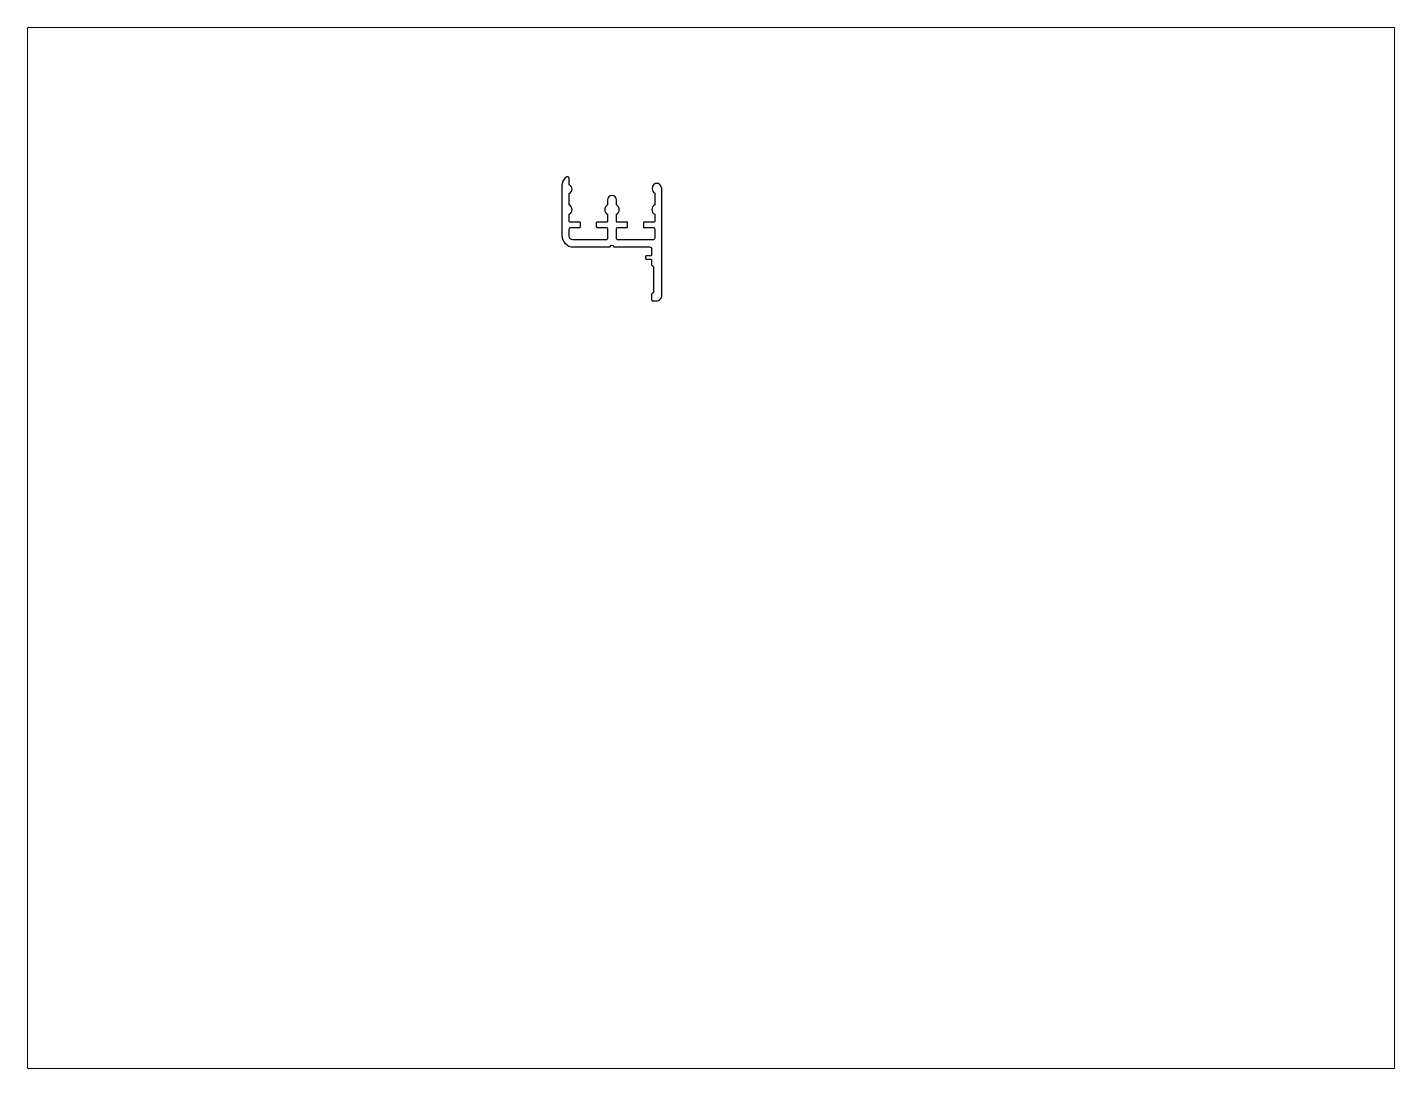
# Paper-space layout 'Layout1' of a CAD drawing. Extents: x 27 to 240, y 20 to 183.
# The model-space entities are those that its viewports show. They can reach past a viewport. Long polylines and large blocks are cut down to what shows.
import ezdxf

# ---------------------------------------------------------------- set-up
doc = ezdxf.new("R2010")
doc.units = 0
doc.header["$LTSCALE"] = 15
doc.layers.get('0').update_dxf_attribs({"linetype": 'CONTINUOUS'})

msp = doc.modelspace()

# ---------------------------------------------------------------- linework, layer by layer
msp.add_lwpolyline([(148.47, 232.54), (148.47, 218.48, 0.414214), (151.67, 215.28), (161.9, 215.28, 0.331679), (162.09, 215.42, -0.745356), (163.05, 215.42, 0.331679), (163.24, 215.28), (173.17, 215.28, -0.414214), (173.77, 214.68), (173.77, 212.98, -0.414214), (173.57, 212.78), (172.27, 212.78, 0.414214), (172.07, 212.58), (172.07, 211.98, 0.414214), (172.27, 211.78), (173.57, 211.78, -0.414214), (173.77, 211.58), (173.77, 210.25, 0.331679), (173.92, 210.06, -0.331679), (174.27, 209.58), (174.27, 202.58, -0.331679), (173.92, 202.1, 0.331679), (173.77, 201.91), (173.77, 200.28, 0.414214), (173.97, 200.08), (175.07, 200.08, 0.432397), (176.67, 201.58), (176.67, 231.28, 0.195059), (175.97, 233.02, 0.202771), (175.61, 233.17), (174.94, 233.17, 0.137715), (174.68, 233.1, 0.546691), (174.62, 230.48), (174.62, 227.14, 0.603023), (174.62, 224.48), (174.62, 222.48, -0.414214), (174.42, 222.28), (171.65, 222.28, 0.414214), (171.45, 222.08), (171.45, 220.98, 0.414214), (171.65, 220.78), (174.12, 220.78, -0.414214), (174.62, 220.28), (174.62, 217.78, -0.414214), (174.12, 217.28), (164.32, 217.28, -0.414214), (163.82, 217.78), (163.82, 220.28, -0.414214), (164.32, 220.78), (166.8, 220.78, 0.414214), (167, 220.98), (167, 222.08, 0.414214), (166.8, 222.28), (164.02, 222.28, -0.414214), (163.82, 222.48), (163.82, 224.48, 0.603023), (163.82, 227.14), (163.82, 228.51, 1), (161.32, 228.51), (161.32, 227.14, 0.603023), (161.32, 224.48), (161.32, 222.48, -0.414214), (161.12, 222.28), (158.35, 222.28, 0.414214), (158.15, 222.08), (158.15, 220.98, 0.414214), (158.35, 220.78), (160.82, 220.78, -0.414214), (161.32, 220.28), (161.32, 217.78, -0.414214), (160.82, 217.28), (151.52, 217.28, -0.414214), (150.52, 218.28), (150.52, 220.28, -0.414214), (151.02, 220.78), (153.5, 220.78, 0.414214), (153.7, 220.98), (153.7, 222.08, 0.414214), (153.5, 222.28), (150.72, 222.28, -0.414214), (150.52, 222.48), (150.52, 224.48, 0.603023), (150.52, 227.14), (150.52, 230.37, 0.669135), (150.52, 232.77), (150.52, 234.54, 0.360654), (150.12, 235.03), (149.84, 235.03, 0.188576), (149.5, 234.89, 0.209335), (148.47, 232.54)], format="xyb")

psp = doc.layouts.get("Layout1")

# ---------------------------------------------------------------- viewports
at = {"layer": '0', "color": 0, "linetype": 'BYBLOCK', "ltscale": 0.05}
psp.add_viewport(center=(133.35, 101.6), size=(213.36, 162.56), view_center_point=(190.51, 130.3), view_height=293.8955, dxfattribs=at)

doc.saveas('drawing.dxf')
